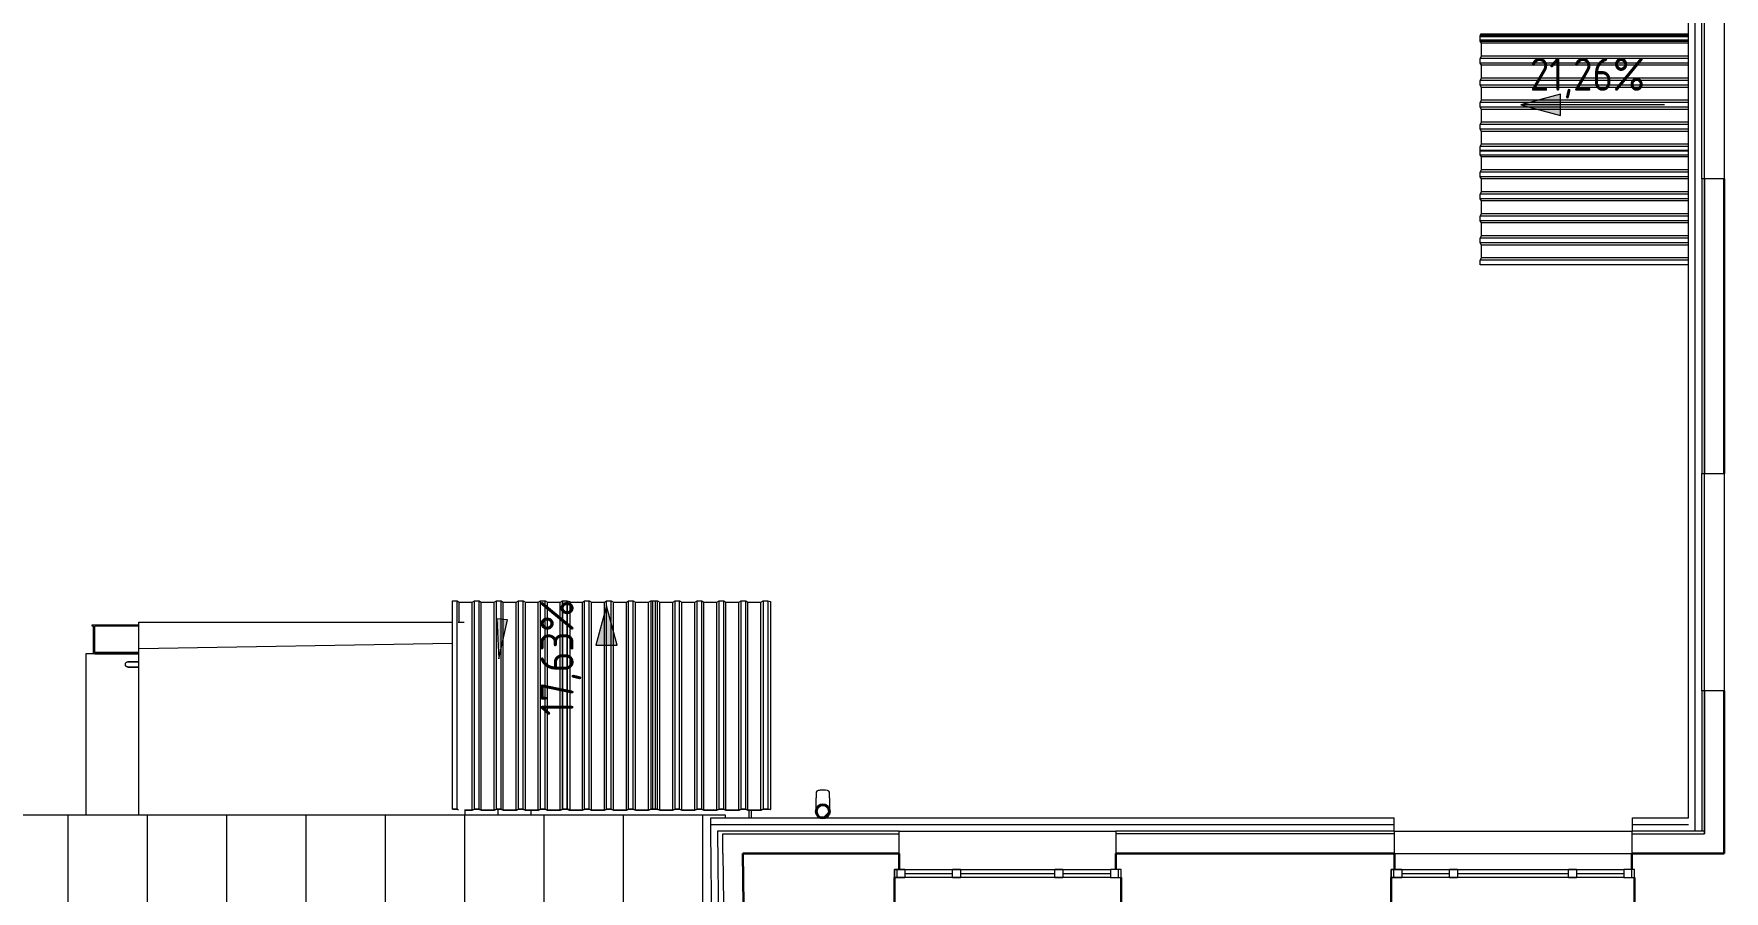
# Model space of a CAD drawing. Header units: millimetres. Extents: x -42533 to 645315, y 3457 to 82611.
# Drawn here: x 182982 to 195772, y 51862 to 58353 of the extents above; entities that cross this region are included whole.
import ezdxf

# ---------------------------------------------------------------- set-up
doc = ezdxf.new("R2010")
doc.units = ezdxf.units.MM
for name, color, linetype, lineweight in [('_ Окна', 7, 'Continuous', 9), ('Аннотация', 7, 'Continuous', 18), ('Крыша', 7, 'Continuous', 9), ('Крыша штриховка', 7, 'Continuous', 9), ('Лестницы', 7, 'Continuous', 9), ('Обобщенные модели', 7, 'Continuous', 18), ('Ограждение', 7, 'Continuous', 9), ('Окна', 7, 'Continuous', 9), ('Перекрытие', 7, 'Continuous', 18), ('Размеры', 7, 'Continuous', 9), ('Стены внутренние', 7, 'Continuous', 18), ('Стены наружные', 7, 'Continuous', 18), ('Стены несущие', 7, 'Continuous', 30), ('Стены отделка', 7, 'Continuous', 30), ('Стены штриховка', 7, 'Continuous', 9), ('ШТРИХОВКА', 252, 'Continuous', 15)]:
    doc.layers.add(name, color=color, linetype=linetype, lineweight=lineweight)
doc.layers.add('Линии', color=7, linetype='Continuous', lineweight=9, true_color=0x00a600)
doc.styles.add('GOST Common_1', font='GOST_Common.ttf', dxfattribs={"width": 0.9, "height": 250})

# ---------------------------------------------------------------- blocks, each defined once
blk = doc.blocks.new('План 2 этажа')
at = {"layer": 'Аннотация'}
blk.add_hatch(color=8, dxfattribs=at).paths.add_polyline_path([(36845.9, 22464.905), (36911.498, 22760.297), (36832.81, 22767.21)])
at = {"layer": 'Крыша штриховка'}
h = blk.add_hatch(dxfattribs=at)
h.set_pattern_fill('FP_9', color=8, style=0, pattern_type=2)
h.set_pattern_definition([(270, (842.4, -16860.6), (600, 4e-14), [])])
h.paths.add_polyline_path([(33323.741, 13727.567), (38561.401, 13727.567), (38561.401, 13870.523), (38536.457, 13870.23), (38450.578, 21210.018), (38450.578, 21260.018), (38561.401, 21260.018), (38561.401, 21280.018), (32084.069, 21280.018), (32132.058, 21244.23), (30695.26, 19317.578), (30795.993, 19317.578), (30775.173, 19257.578), (30650.515, 19257.578), (29869.541, 18211.892), (29870.689, 18210.718), (25704.645, 13743.182), (31635.996, 13727.567), (32964.784, 13727.567)])
h.paths.add_polyline_path([(11561.357, 13740.416), (11561.357, 13740.521), (11526.903, 13740.507)])
h.paths.add_polyline_path([(24101.353, 13747.403), (24081.951, 13775.515), (24089.825, 13775.515), (20054.748, 18104.105), (20056.478, 18105.419), (20054.748, 18104.416), (19974.307, 18230.272), (19576.179, 18230.272), (19104.572, 19591.027), (18087.478, 21182.333), (18240.312, 21280.018), (11501.357, 21280.018), (11501.357, 21221.225), (11611.357, 21221.225), (11611.357, 13801.225), (11561.357, 13801.225), (11561.357, 13780.416), (23901.782, 13747.928)])
h.paths.add_polyline_path([(33423.969, 13905.448), (33421.469, 13905.448), (33420.912, 13996.099), (33403.907, 13999.98), (33385.214, 14015.656), (33375.773, 14035.731), (33376.469, 14192.982), (33379.485, 14197.96), (33383.168, 14200.708), (33394.33, 14204.67), (33409.368, 14207.374), (33426.469, 14208.433), (33451.469, 14206.363), (33464.772, 14202.721), (33472.383, 14198.759), (33474.766, 14196.981), (33476.469, 14192.982), (33476.469, 14033.814), (33465.561, 14013.162), (33447.175, 13999.557), (33431.469, 13994.831), (33430.799, 13905.448), (33425.175, 13905.448)])
h.paths.add_polyline_path([(16661.357, 13905.448), (16656.357, 13905.448), (16655.8, 13996.099), (16638.795, 13999.98), (16620.102, 14015.656), (16610.661, 14035.731), (16611.357, 14192.982), (16614.373, 14197.96), (16618.056, 14200.708), (16629.218, 14204.67), (16644.256, 14207.374), (16661.357, 14208.433), (16686.357, 14206.363), (16699.66, 14202.721), (16707.271, 14198.759), (16709.654, 14196.981), (16711.357, 14192.982), (16711.357, 14033.814), (16700.449, 14013.162), (16682.063, 13999.557), (16666.357, 13994.831), (16665.688, 13905.448), (16662.651, 13905.448)])
at = {"layer": 'Обобщенные модели', "lineweight": 9}
h = blk.add_hatch(dxfattribs=at)
h.set_pattern_fill('FP_14', color=8, style=0, pattern_type=2)
h.set_pattern_definition([(45, (686.36, 338.7), (-106.066, 106.066), [])])
h.paths.add_polyline_path([(39298.212, 21260.018), (39319.906, 21264.969), (39337.303, 21278.843), (39346.958, 21298.892), (39346.958, 21321.144), (39337.303, 21341.192), (39319.906, 21355.066), (39298.212, 21360.018), (39276.518, 21355.066), (39259.12, 21341.192), (39249.465, 21321.144), (39249.465, 21298.892), (39259.12, 21278.843), (39277.896, 21264.654)])
at = {"layer": 'Размеры'}
for points in [[(44579.247, 26657.438), (44879.247, 26577.053), (44879.247, 26737.823)], [(37662.051, 22867.003), (37581.667, 22567.003), (37742.436, 22567.003)]]:
    blk.add_hatch(color=8, dxfattribs=at).paths.add_polyline_path(points)
at = {"layer": '_ Окна', "color": 8, "lineweight": 18}
for p, q in [((39839.579, 20810.018), (39839.579, 20870.018)), ((39839.579, 20870.018), (39919.579, 20870.018)), ((39919.579, 20870.018), (39919.579, 20810.018)), ((40279.579, 20810.018), (40279.579, 20870.018)), ((40279.579, 20870.018), (40339.579, 20870.018)), ((40339.579, 20870.018), (40339.579, 20810.018)), ((41054.579, 20810.018), (41054.579, 20870.018)), ((41054.579, 20870.018), (41114.579, 20870.018)), ((41114.579, 20870.018), (41114.579, 20810.018)), ((41474.579, 20870.018), (41474.579, 20810.018)), ((41554.579, 20870.018), (41474.579, 20870.018)), ((41554.579, 20810.018), (41554.579, 20870.018)), ((43599.577, 20810.018), (43599.577, 20870.018)), ((43599.577, 20870.018), (43679.577, 20870.018)), ((43679.577, 20870.018), (43679.577, 20810.018)), ((44039.577, 20810.018), (44039.577, 20870.018)), ((44039.577, 20870.018), (44099.577, 20870.018)), ((44099.577, 20870.018), (44099.577, 20810.018)), ((44939.577, 20810.018), (44939.577, 20870.018)), ((44939.577, 20870.018), (44999.577, 20870.018)), ((44999.577, 20870.018), (44999.577, 20810.018)), ((45359.577, 20870.018), (45359.577, 20810.018)), ((45439.577, 20870.018), (45359.577, 20870.018)), ((45439.577, 20810.018), (45439.577, 20870.018)), ((39919.579, 20810.018), (39839.579, 20810.018)), ((40339.579, 20810.018), (40279.579, 20810.018)), ((41114.579, 20810.018), (41054.579, 20810.018)), ((41474.579, 20810.018), (41554.579, 20810.018)), ((43679.577, 20810.018), (43599.577, 20810.018)), ((44099.577, 20810.018), (44039.577, 20810.018)), ((44999.577, 20810.018), (44939.577, 20810.018)), ((45359.577, 20810.018), (45439.577, 20810.018))]:
    blk.add_line(p, q, dxfattribs=at)
at = {"layer": '_ Окна', "color": 8}
for p, q in [((39859.579, 20810.018), (39859.579, 20870.018)), ((41534.579, 20810.018), (41534.579, 20870.018)), ((43619.577, 20810.018), (43619.577, 20870.018)), ((45419.577, 20810.018), (45419.577, 20870.018)), ((39919.579, 20840.018), (40279.579, 20840.018)), ((40339.579, 20840.018), (41054.579, 20840.018)), ((41114.579, 20840.018), (41474.579, 20840.018)), ((43679.577, 20840.018), (44039.577, 20840.018)), ((44099.577, 20840.018), (44939.577, 20840.018)), ((44999.577, 20840.018), (45359.577, 20840.018))]:
    blk.add_line(p, q, dxfattribs=at)
at = {"layer": 'Аннотация', "color": 8}
for p, q in [((36911.498, 22760.297), (36832.81, 22767.21)), ((36832.81, 22767.21), (36845.9, 22464.905)), ((36845.9, 22464.905), (36911.498, 22760.297))]:
    blk.add_line(p, q, dxfattribs=at)
at = {"layer": 'Крыша', "color": 8}
for p, q in [((38561.401, 21280.018), (32084.069, 21280.018)), ((38561.401, 21260.018), (38561.401, 21280.018))]:
    blk.add_line(p, q, dxfattribs=at)
at = {"layer": 'Лестницы', "color": 8}
for p, q in [((36840.728, 21280.018), (36840.728, 21326.971)), ((36840.728, 21280.018), (36840.728, 21326.971)), ((37090.728, 21280.018), (37090.728, 21318.549)), ((37090.728, 21280.018), (37090.728, 21318.549))]:
    blk.add_line(p, q, dxfattribs=at)
at = {"layer": 'Линии', "color": 8}
blk.add_line((34124.11, 22542.241), (36495.361, 22583.631), dxfattribs=at)
at = {"layer": 'Обобщенные модели', "color": 8}
for p, q in [((44271.958, 27182.338), (44274.039, 27185.846)), ((44271.958, 27147.338), (44271.958, 27182.338)), ((45848.211, 27182.338), (44271.958, 27182.338)), ((44271.958, 27140.838), (44271.958, 27175.838)), ((44271.958, 27175.838), (45848.211, 27175.838)), ((45848.211, 27147.338), (44271.958, 27147.338)), ((44282.042, 27123.838), (44271.958, 27140.838)), ((44271.958, 27140.838), (45848.211, 27140.838)), ((44274.039, 27185.846), (44276.116, 27195.838)), ((44276.116, 27195.838), (45848.211, 27195.838)), ((44282.042, 27026.138), (44282.042, 27123.838)), ((45848.211, 27123.838), (44282.042, 27123.838)), ((44271.958, 27009.138), (44282.042, 27026.138)), ((44271.958, 26974.138), (44271.958, 27009.138)), ((45848.211, 27009.138), (44271.958, 27009.138)), ((45848.211, 27026.138), (44282.042, 27026.138)), ((44282.042, 26957.138), (44271.958, 26974.138)), ((45848.211, 26974.138), (44271.958, 26974.138)), ((44271.958, 26842.438), (44282.042, 26859.438)), ((44282.042, 26859.438), (44282.042, 26957.138)), ((45848.211, 26957.138), (44282.042, 26957.138)), ((45848.211, 26859.438), (44282.042, 26859.438)), ((44271.958, 26807.438), (44271.958, 26842.438)), ((45848.211, 26842.438), (44271.958, 26842.438)), ((44282.042, 26790.438), (44271.958, 26807.438)), ((45848.211, 26807.438), (44271.958, 26807.438)), ((44282.042, 26692.738), (44282.042, 26790.438)), ((45848.211, 26790.438), (44282.042, 26790.438)), ((44271.958, 26675.738), (44282.042, 26692.738)), ((44271.958, 26640.738), (44271.958, 26675.738)), ((45848.211, 26675.738), (44271.958, 26675.738)), ((44282.042, 26623.738), (44271.958, 26640.738)), ((45848.211, 26640.738), (44271.958, 26640.738)), ((45848.211, 26692.738), (44282.042, 26692.738)), ((44282.042, 26526.038), (44282.042, 26623.738)), ((45848.211, 26623.738), (44282.042, 26623.738)), ((44271.958, 26509.038), (44282.042, 26526.038)), ((44271.958, 26474.038), (44271.958, 26509.038)), ((45848.211, 26509.038), (44271.958, 26509.038)), ((45848.211, 26526.038), (44282.042, 26526.038)), ((44282.042, 26457.038), (44271.958, 26474.038)), ((45848.211, 26474.038), (44271.958, 26474.038)), ((44271.958, 26342.338), (44282.042, 26359.338)), ((44282.042, 26359.338), (44282.042, 26457.038)), ((45848.211, 26457.038), (44282.042, 26457.038)), ((45848.211, 26359.338), (44282.042, 26359.338)), ((44271.958, 26307.338), (44271.958, 26342.338)), ((45848.211, 26342.338), (44271.958, 26342.338)), ((44271.958, 26280.838), (44271.958, 26315.838)), ((44271.958, 26315.838), (45848.211, 26315.838)), ((45848.211, 26307.338), (44271.958, 26307.338)), ((44282.042, 26263.838), (44271.958, 26280.838)), ((44271.958, 26280.838), (45848.211, 26280.838)), ((44282.042, 26166.138), (44282.042, 26263.838)), ((45848.211, 26263.838), (44282.042, 26263.838)), ((44271.958, 26149.138), (44282.042, 26166.138)), ((44271.958, 26114.138), (44271.958, 26149.138)), ((45848.211, 26149.138), (44271.958, 26149.138)), ((44282.042, 26097.138), (44271.958, 26114.138)), ((45848.211, 26114.138), (44271.958, 26114.138)), ((45848.211, 26166.138), (44282.042, 26166.138)), ((44282.042, 25999.438), (44282.042, 26097.138)), ((45848.211, 26097.138), (44282.042, 26097.138)), ((44271.958, 25982.438), (44282.042, 25999.438)), ((44271.958, 25947.438), (44271.958, 25982.438)), ((45848.211, 25982.438), (44271.958, 25982.438)), ((45848.211, 25999.438), (44282.042, 25999.438)), ((44282.042, 25930.438), (44271.958, 25947.438)), ((45848.211, 25947.438), (44271.958, 25947.438)), ((44282.042, 25832.738), (44282.042, 25930.438)), ((45848.211, 25930.438), (44282.042, 25930.438)), ((44271.958, 25815.738), (44282.042, 25832.738)), ((44271.958, 25780.738), (44271.958, 25815.738)), ((45848.211, 25815.738), (44271.958, 25815.738)), ((44282.042, 25763.738), (44271.958, 25780.738)), ((45848.211, 25780.738), (44271.958, 25780.738)), ((45848.211, 25832.738), (44282.042, 25832.738)), ((44282.042, 25666.038), (44282.042, 25763.738)), ((45848.211, 25763.738), (44282.042, 25763.738)), ((44271.958, 25649.038), (44282.042, 25666.038)), ((44271.958, 25614.038), (44271.958, 25649.038)), ((45848.211, 25649.038), (44271.958, 25649.038)), ((44282.042, 25597.038), (44271.958, 25614.038)), ((45848.211, 25614.038), (44271.958, 25614.038)), ((45848.211, 25666.038), (44282.042, 25666.038)), ((44282.042, 25499.338), (44282.042, 25597.038)), ((45848.211, 25597.038), (44282.042, 25597.038)), ((44271.958, 25482.338), (44282.042, 25499.338)), ((44271.958, 25447.338), (44271.958, 25482.338)), ((45848.211, 25482.338), (44271.958, 25482.338)), ((45848.211, 25499.338), (44282.042, 25499.338)), ((45848.211, 25447.338), (44271.958, 25447.338)), ((36495.361, 22902.663), (36530.361, 22902.663)), ((36495.361, 21326.971), (36495.361, 22902.663)), ((36530.361, 22902.663), (36547.361, 22894.241)), ((36530.361, 21326.971), (36530.361, 22902.663)), ((36547.361, 22894.241), (36645.061, 22894.241)), ((36547.361, 22742.821), (36547.361, 22894.241)), ((36645.061, 22894.241), (36662.061, 22902.663)), ((36645.061, 21318.549), (36645.061, 22894.241)), ((36662.061, 22902.663), (36697.061, 22902.663)), ((36662.061, 21326.971), (36662.061, 22902.663)), ((36697.061, 22902.663), (36714.061, 22894.241)), ((36697.061, 21326.971), (36697.061, 22902.663)), ((36714.061, 22894.241), (36811.761, 22894.241)), ((36714.061, 21318.549), (36714.061, 22894.241)), ((36811.761, 22894.241), (36828.761, 22902.663)), ((36811.761, 21318.549), (36811.761, 22894.241)), ((36828.761, 22902.663), (36863.761, 22902.663)), ((36828.761, 21326.971), (36828.761, 22902.663)), ((36863.761, 22902.663), (36880.761, 22894.241)), ((36863.761, 21326.971), (36863.761, 22902.663)), ((36880.761, 22894.241), (36978.461, 22894.241)), ((36880.761, 21318.549), (36880.761, 22894.241)), ((36978.461, 22894.241), (36995.461, 22902.663)), ((36978.461, 21318.549), (36978.461, 22894.241)), ((36995.461, 22902.663), (37030.461, 22902.663)), ((36995.461, 21326.971), (36995.461, 22902.663)), ((37030.461, 22902.663), (37047.461, 22894.241)), ((37030.461, 21326.971), (37030.461, 22902.663)), ((37047.461, 22894.241), (37145.161, 22894.241)), ((37047.461, 21318.549), (37047.461, 22894.241)), ((37145.161, 22894.241), (37162.161, 22902.663)), ((37145.161, 21318.549), (37145.161, 22894.241)), ((37162.161, 22902.663), (37197.161, 22902.663)), ((37162.161, 21326.971), (37162.161, 22902.663)), ((37162.161, 22902.663), (37197.161, 22902.663)), ((37162.161, 21326.971), (37162.161, 22902.663)), ((37197.161, 22902.663), (37214.161, 22894.241)), ((37197.161, 21326.971), (37197.161, 22902.663)), ((37197.161, 22902.663), (37214.161, 22894.241)), ((37197.161, 21326.971), (37197.161, 22902.663)), ((37214.161, 22894.241), (37311.861, 22894.241)), ((37214.161, 21318.549), (37214.161, 22894.241)), ((37214.161, 22894.241), (37311.861, 22894.241)), ((37214.161, 21318.549), (37214.161, 22894.241)), ((37311.861, 22894.241), (37328.861, 22902.663)), ((37311.861, 22894.241), (37328.861, 22902.663)), ((37311.861, 21318.549), (37311.861, 22894.241)), ((37311.861, 21318.549), (37311.861, 22894.241)), ((37328.861, 22902.663), (37363.861, 22902.663)), ((37328.861, 21326.971), (37328.861, 22902.663)), ((37328.861, 22902.663), (37363.861, 22902.663)), ((37328.861, 22902.663), (37328.861, 21326.971)), ((37363.861, 21326.971), (37363.861, 22902.663)), ((37363.861, 22902.663), (37383.861, 22899.19)), ((37363.861, 22902.663), (37363.861, 21326.971)), ((37383.861, 22899.19), (37383.861, 21323.498)), ((37383.861, 22894.241), (37478.561, 22894.241)), ((37478.561, 22894.241), (37495.561, 22902.663)), ((37478.561, 21318.549), (37478.561, 22894.241)), ((37495.561, 22902.663), (37530.561, 22902.663)), ((37495.561, 21326.971), (37495.561, 22902.663)), ((37530.561, 22902.663), (37547.561, 22894.241)), ((37530.561, 21326.971), (37530.561, 22902.663)), ((37547.561, 22894.241), (37645.261, 22894.241)), ((37547.561, 21318.549), (37547.561, 22894.241)), ((37645.261, 22894.241), (37662.261, 22902.663)), ((37645.261, 21318.549), (37645.261, 22894.241)), ((37662.261, 22902.663), (37697.261, 22902.663)), ((37662.261, 21326.971), (37662.261, 22902.663)), ((37697.261, 22902.663), (37714.261, 22894.241)), ((37697.261, 21326.971), (37697.261, 22902.663)), ((37714.261, 22894.241), (37811.961, 22894.241)), ((37714.261, 21318.549), (37714.261, 22894.241)), ((37811.961, 22894.241), (37828.961, 22902.663)), ((37811.961, 21318.549), (37811.961, 22894.241)), ((37828.961, 22902.663), (37863.961, 22902.663)), ((37828.961, 21326.971), (37828.961, 22902.663)), ((37863.961, 22902.663), (37880.961, 22894.241)), ((37863.961, 21326.971), (37863.961, 22902.663)), ((37880.961, 22894.241), (37978.661, 22894.241)), ((37880.961, 21318.549), (37880.961, 22894.241)), ((37978.661, 22894.241), (37995.661, 22902.663)), ((37978.661, 21318.549), (37978.661, 22894.241)), ((37995.661, 22902.663), (38030.661, 22902.663)), ((37995.661, 22902.663), (37995.661, 21326.971)), ((38013.161, 22902.663), (38048.161, 22902.663)), ((38013.161, 21326.971), (38013.161, 22902.663)), ((38030.661, 22902.663), (38030.661, 21326.971)), ((38048.161, 22902.663), (38065.161, 22894.241)), ((38048.161, 21326.971), (38048.161, 22902.663)), ((38065.161, 22894.241), (38162.861, 22894.241)), ((38065.161, 21318.549), (38065.161, 22894.241)), ((38162.861, 22894.241), (38179.861, 22902.663)), ((38162.861, 21318.549), (38162.861, 22894.241)), ((38179.861, 22902.663), (38214.861, 22902.663)), ((38179.861, 21326.971), (38179.861, 22902.663)), ((38214.861, 22902.663), (38231.861, 22894.241)), ((38214.861, 21326.971), (38214.861, 22902.663)), ((38231.861, 22894.241), (38329.561, 22894.241)), ((38231.861, 21318.549), (38231.861, 22894.241)), ((38329.561, 22894.241), (38346.561, 22902.663)), ((38329.561, 21318.549), (38329.561, 22894.241)), ((38346.561, 22902.663), (38381.561, 22902.663)), ((38346.561, 21326.971), (38346.561, 22902.663)), ((38381.561, 22902.663), (38398.561, 22894.241)), ((38381.561, 21326.971), (38381.561, 22902.663)), ((38398.561, 22894.241), (38496.261, 22894.241)), ((38398.561, 21318.549), (38398.561, 22894.241)), ((38496.261, 22894.241), (38513.261, 22902.663)), ((38496.261, 21318.549), (38496.261, 22894.241)), ((38513.261, 22902.663), (38548.261, 22902.663)), ((38513.261, 21326.971), (38513.261, 22902.663)), ((38548.261, 22902.663), (38565.261, 22894.241)), ((38548.261, 21326.971), (38548.261, 22902.663)), ((38565.261, 22894.241), (38662.961, 22894.241)), ((38565.261, 21318.549), (38565.261, 22894.241)), ((38662.961, 22894.241), (38679.961, 22902.663)), ((38662.961, 21318.549), (38662.961, 22894.241)), ((38679.961, 22902.663), (38714.961, 22902.663)), ((38679.961, 21326.971), (38679.961, 22902.663)), ((38714.961, 22902.663), (38731.961, 22894.241)), ((38714.961, 21326.971), (38714.961, 22902.663)), ((38731.961, 22894.241), (38829.661, 22894.241)), ((38731.961, 21318.549), (38731.961, 22894.241)), ((38829.661, 22894.241), (38846.661, 22902.663)), ((38829.661, 21318.549), (38829.661, 22894.241)), ((38846.661, 22902.663), (38881.661, 22902.663)), ((38846.661, 22902.663), (38846.661, 21326.971)), ((38881.661, 22902.663), (38901.661, 22899.19)), ((38881.661, 22902.663), (38881.661, 21326.971)), ((38901.661, 22899.19), (38901.661, 21323.498)), ((39248.212, 21456.169), (39248.212, 21413.665)), ((39348.212, 21413.665), (39348.212, 21456.169)), ((36530.361, 21326.971), (36495.361, 21326.971)), ((36495.361, 21326.971), (36495.361, 21326.71)), ((36495.361, 21326.71), (36529.297, 21326.71)), ((36529.297, 21326.71), (36538.103, 21322.348)), ((36539.987, 21322.202), (36530.361, 21326.971)), ((36645.061, 21318.549), (36587.163, 21318.549)), ((36590.527, 21318.288), (36646.125, 21318.288)), ((36662.061, 21326.971), (36645.061, 21318.549)), ((36646.125, 21318.288), (36663.125, 21326.71)), ((36697.061, 21326.971), (36662.061, 21326.971)), ((36663.125, 21326.71), (36695.997, 21326.71)), ((36695.997, 21326.71), (36712.997, 21318.288)), ((36714.061, 21318.549), (36697.061, 21326.971)), ((36712.997, 21318.288), (36812.825, 21318.288)), ((36811.761, 21318.549), (36714.061, 21318.549)), ((36828.761, 21326.971), (36811.761, 21318.549)), ((36812.825, 21318.288), (36829.825, 21326.71)), ((36863.761, 21326.971), (36828.761, 21326.971)), ((36829.825, 21326.71), (36862.697, 21326.71)), ((36862.697, 21326.71), (36879.697, 21318.288)), ((36880.761, 21318.549), (36863.761, 21326.971)), ((36879.697, 21318.288), (36979.525, 21318.288)), ((36978.461, 21318.549), (36880.761, 21318.549)), ((36995.461, 21326.971), (36978.461, 21318.549)), ((36979.525, 21318.288), (36996.525, 21326.71)), ((37030.461, 21326.971), (36995.461, 21326.971)), ((36996.525, 21326.71), (37029.397, 21326.71)), ((37029.397, 21326.71), (37046.397, 21318.288)), ((37047.461, 21318.549), (37030.461, 21326.971)), ((37046.397, 21318.288), (37146.225, 21318.288)), ((37145.161, 21318.549), (37047.461, 21318.549)), ((37162.161, 21326.971), (37145.161, 21318.549)), ((37146.225, 21318.288), (37163.225, 21326.71)), ((37197.161, 21326.971), (37162.161, 21326.971)), ((37162.161, 21326.971), (37162.161, 21326.71)), ((37197.161, 21326.971), (37162.161, 21326.971)), ((37162.161, 21326.71), (37196.097, 21326.71)), ((37163.225, 21326.71), (37196.097, 21326.71)), ((37196.097, 21326.71), (37213.097, 21318.288)), ((37196.097, 21326.71), (37213.097, 21318.288)), ((37214.161, 21318.549), (37197.161, 21326.971)), ((37214.161, 21318.549), (37197.161, 21326.971)), ((37213.097, 21318.288), (37312.925, 21318.288)), ((37213.097, 21318.288), (37312.925, 21318.288)), ((37311.861, 21318.549), (37214.161, 21318.549)), ((37311.861, 21318.549), (37214.161, 21318.549)), ((37328.861, 21326.971), (37311.861, 21318.549)), ((37328.861, 21326.971), (37311.861, 21318.549)), ((37312.925, 21318.288), (37329.925, 21326.71)), ((37312.925, 21318.288), (37329.925, 21326.71)), ((37363.861, 21326.971), (37328.861, 21326.971)), ((37363.861, 21326.971), (37328.861, 21326.971)), ((37329.925, 21326.71), (37362.797, 21326.71)), ((37329.925, 21326.71), (37363.24, 21326.71)), ((37362.797, 21326.71), (37379.797, 21318.288)), ((37363.24, 21326.71), (37382.8, 21323.314)), ((37380.861, 21318.549), (37363.861, 21326.971)), ((37383.861, 21323.498), (37363.861, 21326.971)), ((37379.797, 21318.288), (37479.625, 21318.288)), ((37380.861, 21318.549), (37380.861, 21323.65)), ((37478.561, 21318.549), (37380.861, 21318.549)), ((37382.8, 21323.314), (37383.861, 21323.498)), ((37495.561, 21326.971), (37478.561, 21318.549)), ((37479.625, 21318.288), (37496.625, 21326.71)), ((37530.561, 21326.971), (37495.561, 21326.971)), ((37496.625, 21326.71), (37529.497, 21326.71)), ((37529.497, 21326.71), (37546.497, 21318.288)), ((37547.561, 21318.549), (37530.561, 21326.971)), ((37546.497, 21318.288), (37646.325, 21318.288)), ((37645.261, 21318.549), (37547.561, 21318.549)), ((37662.261, 21326.971), (37645.261, 21318.549)), ((37646.325, 21318.288), (37663.325, 21326.71)), ((37697.261, 21326.971), (37662.261, 21326.971)), ((37663.325, 21326.71), (37696.197, 21326.71)), ((37696.197, 21326.71), (37713.197, 21318.288)), ((37714.261, 21318.549), (37697.261, 21326.971)), ((37713.197, 21318.288), (37813.025, 21318.288)), ((37811.961, 21318.549), (37714.261, 21318.549)), ((37828.961, 21326.971), (37811.961, 21318.549)), ((37813.025, 21318.288), (37830.025, 21326.71)), ((37863.961, 21326.971), (37828.961, 21326.971)), ((37830.025, 21326.71), (37862.897, 21326.71)), ((37862.897, 21326.71), (37879.897, 21318.288)), ((37880.961, 21318.549), (37863.961, 21326.971)), ((37879.897, 21318.288), (37979.725, 21318.288)), ((37978.661, 21318.549), (37880.961, 21318.549)), ((37995.661, 21326.971), (37978.661, 21318.549)), ((37979.725, 21318.288), (37996.725, 21326.71)), ((38030.661, 21326.971), (37995.661, 21326.971)), ((37996.725, 21326.71), (38030.04, 21326.71)), ((38048.161, 21326.971), (38013.161, 21326.971)), ((38013.161, 21326.971), (38013.161, 21326.71)), ((38013.161, 21326.71), (38047.097, 21326.71)), ((38030.04, 21326.71), (38049.6, 21323.314)), ((38050.661, 21323.498), (38030.661, 21326.971)), ((38047.097, 21326.71), (38064.097, 21318.288)), ((38065.161, 21318.549), (38048.161, 21326.971)), ((38049.6, 21323.314), (38050.661, 21323.498)), ((38050.661, 21325.1), (38050.661, 21323.498)), ((38064.097, 21318.288), (38163.925, 21318.288)), ((38162.861, 21318.549), (38065.161, 21318.549)), ((38179.861, 21326.971), (38162.861, 21318.549)), ((38163.925, 21318.288), (38180.925, 21326.71)), ((38214.861, 21326.971), (38179.861, 21326.971)), ((38180.925, 21326.71), (38213.797, 21326.71)), ((38213.797, 21326.71), (38230.797, 21318.288)), ((38231.861, 21318.549), (38214.861, 21326.971)), ((38230.797, 21318.288), (38330.625, 21318.288)), ((38329.561, 21318.549), (38231.861, 21318.549)), ((38346.561, 21326.971), (38329.561, 21318.549)), ((38330.625, 21318.288), (38347.625, 21326.71)), ((38381.561, 21326.971), (38346.561, 21326.971)), ((38347.625, 21326.71), (38380.497, 21326.71)), ((38380.497, 21326.71), (38397.497, 21318.288)), ((38398.561, 21318.549), (38381.561, 21326.971)), ((38397.497, 21318.288), (38497.325, 21318.288)), ((38496.261, 21318.549), (38398.561, 21318.549)), ((38513.261, 21326.971), (38496.261, 21318.549)), ((38497.325, 21318.288), (38514.325, 21326.71)), ((38548.261, 21326.971), (38513.261, 21326.971)), ((38514.325, 21326.71), (38547.197, 21326.71)), ((38547.197, 21326.71), (38564.197, 21318.288)), ((38565.261, 21318.549), (38548.261, 21326.971)), ((38564.197, 21318.288), (38664.025, 21318.288)), ((38662.961, 21318.549), (38565.261, 21318.549)), ((38679.961, 21326.971), (38662.961, 21318.549)), ((38664.025, 21318.288), (38681.025, 21326.71)), ((38714.961, 21326.971), (38679.961, 21326.971)), ((38681.025, 21326.71), (38713.897, 21326.71)), ((38713.897, 21326.71), (38730.897, 21318.288)), ((38731.961, 21318.549), (38714.961, 21326.971)), ((38730.897, 21318.288), (38830.725, 21318.288)), ((38829.661, 21318.549), (38731.961, 21318.549)), ((38846.661, 21326.971), (38829.661, 21318.549)), ((38830.725, 21318.288), (38847.725, 21326.71)), ((38881.661, 21326.971), (38846.661, 21326.971)), ((38847.725, 21326.71), (38881.04, 21326.71)), ((38881.04, 21326.71), (38900.6, 21323.314)), ((38901.661, 21323.498), (38881.661, 21326.971)), ((38900.6, 21323.314), (38901.661, 21323.498))]:
    blk.add_line(p, q, dxfattribs=at)
at = {"layer": 'Обобщенные модели', "color": 8, "flags": 128}
for points in [[(39248.212, 21323.034), (39248.212, 21324.305), (39248.212, 21326.968), (39248.212, 21329.845), (39248.212, 21332.929), (39248.212, 21336.217), (39248.212, 21339.703), (39248.212, 21343.382), (39248.212, 21347.247), (39248.212, 21351.292), (39248.212, 21355.512), (39248.212, 21359.898), (39248.212, 21364.445), (39248.212, 21369.145), (39248.212, 21373.99), (39248.212, 21378.972), (39248.212, 21384.085), (39248.212, 21389.318), (39248.212, 21394.665), (39248.212, 21400.117), (39248.212, 21405.664), (39248.212, 21411.298), (39248.212, 21413.665)], [(39348.212, 21413.665), (39348.212, 21407.997), (39348.212, 21402.413), (39348.212, 21396.92), (39348.212, 21391.529), (39348.212, 21386.247), (39348.212, 21381.083), (39348.212, 21376.046), (39348.212, 21371.143), (39348.212, 21366.381), (39348.212, 21361.77), (39348.212, 21357.316), (39348.212, 21353.026), (39348.212, 21348.908), (39348.212, 21344.967), (39348.212, 21341.21), (39348.212, 21337.643), (39348.212, 21334.272), (39348.212, 21331.103), (39348.212, 21328.139), (39348.212, 21325.387), (39348.212, 21323.034)]]:
    blk.add_lwpolyline(points, dxfattribs=at)
at = {"layer": 'Обобщенные модели', "color": 8}
for start, end in [(90, 260.0131305), (279.9868695, 90)]:
    blk.add_arc((39298.212, 21310.018), 52, start, end, dxfattribs=at)
at = {"layer": 'Обобщенные модели', "color": 8, "lineweight": 40}
for start, end in [(90, 270), (270, 90)]:
    blk.add_arc((39298.212, 21310.018), 50, start, end, dxfattribs=at)
at = {"layer": 'Обобщенные модели', "color": 8}
for start_param, end_param in [(4.71238898, 6.283185307), (3.141592654, 4.71238898)]:
    blk.add_ellipse((39298.212, 21456.169), major_axis=(-50, 0), ratio=0.309016994, start_param=start_param, end_param=end_param, dxfattribs=at)
at = {"layer": 'Ограждение', "color": 8}
for p, q in [((38740.376, 21260.018), (38740.376, 21318.313)), ((38740.728, 21260.018), (38740.728, 21318.314)), ((38756.728, 21318.549), (38756.728, 21260.018))]:
    blk.add_line(p, q, dxfattribs=at)
at = {"layer": 'Ограждение', "color": 8, "flags": 128}
for points in [[(34020.728, 22422.241), (34020.744, 22423.04), (34020.792, 22423.839), (34020.872, 22424.635), (34020.984, 22425.427), (34021.127, 22426.214), (34021.302, 22426.995), (34021.507, 22427.768), (34021.744, 22428.532), (34022.01, 22429.286), (34022.307, 22430.029), (34022.633, 22430.759), (34022.988, 22431.476), (34023.372, 22432.178), (34023.783, 22432.864), (34024.222, 22433.534), (34024.686, 22434.185), (34025.177, 22434.817), (34025.692, 22435.428), (34026.232, 22436.019), (34026.794, 22436.588), (34027.379, 22437.134), (34027.985, 22437.655), (34028.612, 22438.153), (34029.258, 22438.625), (34029.922, 22439.07), (34030.604, 22439.489), (34031.302, 22439.88), (34032.015, 22440.243), (34032.741, 22440.577), (34033.481, 22440.881), (34034.232, 22441.156), (34034.994, 22441.401), (34035.765, 22441.615), (34036.543, 22441.798), (34037.329, 22441.95), (34038.12, 22442.07), (34038.915, 22442.158), (34039.713, 22442.215), (34040.512, 22442.24), (34040.728, 22442.241)], [(34040.728, 22402.241), (34039.928, 22402.257), (34039.13, 22402.305), (34038.334, 22402.385), (34037.542, 22402.496), (34036.755, 22402.639), (34035.974, 22402.814), (34035.201, 22403.02), (34034.437, 22403.256), (34033.683, 22403.523), (34032.94, 22403.819), (34032.209, 22404.146), (34031.493, 22404.501), (34030.791, 22404.884), (34030.105, 22405.296), (34029.435, 22405.734), (34028.784, 22406.199), (34028.152, 22406.689), (34027.541, 22407.205), (34026.95, 22407.744), (34026.381, 22408.307), (34025.835, 22408.891), (34025.313, 22409.498), (34024.816, 22410.124), (34024.344, 22410.77), (34023.899, 22411.435), (34023.48, 22412.116), (34023.089, 22412.814), (34022.726, 22413.527), (34022.392, 22414.254), (34022.087, 22414.994), (34021.813, 22415.745), (34021.568, 22416.506), (34021.354, 22417.277), (34021.171, 22418.056), (34021.019, 22418.841), (34020.899, 22419.632), (34020.811, 22420.427), (34020.754, 22421.225), (34020.729, 22422.025), (34020.728, 22422.241)], [(34124.11, 22442.241), (34120.861, 22442.241), (34116.958, 22442.241), (34113.093, 22442.241), (34109.272, 22442.241), (34105.501, 22442.241), (34101.786, 22442.241), (34098.134, 22442.241), (34094.55, 22442.241), (34091.04, 22442.241), (34087.61, 22442.241), (34084.264, 22442.241), (34081.009, 22442.241), (34077.849, 22442.241), (34074.79, 22442.241), (34071.836, 22442.241), (34068.993, 22442.241), (34066.264, 22442.241), (34063.654, 22442.241), (34061.168, 22442.241), (34058.809, 22442.241), (34056.581, 22442.241), (34054.488, 22442.241), (34052.532, 22442.241), (34050.718, 22442.241), (34049.048, 22442.241), (34047.524, 22442.241), (34046.15, 22442.241), (34044.927, 22442.241), (34043.857, 22442.241), (34042.942, 22442.241), (34042.183, 22442.241), (34041.582, 22442.241), (34041.14, 22442.241), (34040.857, 22442.241), (34040.734, 22442.241), (34040.728, 22442.241)], [(34040.728, 22442.241), (34040.808, 22442.241), (34041.048, 22442.241), (34041.447, 22442.241), (34042.006, 22442.241), (34042.722, 22442.241), (34043.594, 22442.241), (34044.623, 22442.241), (34045.805, 22442.241), (34047.139, 22442.241), (34048.622, 22442.241), (34050.253, 22442.241), (34052.029, 22442.241), (34053.946, 22442.241), (34056.003, 22442.241), (34058.195, 22442.241), (34060.519, 22442.241), (34062.971, 22442.241), (34065.548, 22442.241), (34068.245, 22442.241), (34071.058, 22442.241), (34073.982, 22442.241), (34077.013, 22442.241), (34080.146, 22442.241), (34083.376, 22442.241), (34086.698, 22442.241), (34090.106, 22442.241), (34093.595, 22442.241), (34097.16, 22442.241), (34100.794, 22442.241), (34104.492, 22442.241), (34108.249, 22442.241), (34112.057, 22442.241), (34115.911, 22442.241), (34119.804, 22442.241), (34123.732, 22442.241)], [(34124.11, 22402.241), (34120.861, 22402.241), (34116.958, 22402.241), (34113.093, 22402.241), (34109.272, 22402.241), (34105.501, 22402.241), (34101.786, 22402.241), (34098.134, 22402.241), (34094.55, 22402.241), (34091.04, 22402.241), (34087.61, 22402.241), (34084.264, 22402.241), (34081.009, 22402.241), (34077.849, 22402.241), (34074.79, 22402.241), (34071.836, 22402.241), (34068.993, 22402.241), (34066.264, 22402.241), (34063.654, 22402.241), (34061.168, 22402.241), (34058.809, 22402.241), (34056.581, 22402.241), (34054.488, 22402.241), (34052.532, 22402.241), (34050.718, 22402.241), (34049.048, 22402.241), (34047.524, 22402.241), (34046.15, 22402.241), (34044.927, 22402.241), (34043.857, 22402.241), (34042.942, 22402.241), (34042.183, 22402.241), (34041.582, 22402.241), (34041.14, 22402.241), (34040.857, 22402.241), (34040.734, 22402.241), (34040.728, 22402.241)], [(34040.728, 22402.241), (34040.808, 22402.241), (34041.048, 22402.241), (34041.447, 22402.241), (34042.006, 22402.241), (34042.722, 22402.241), (34043.594, 22402.241), (34044.623, 22402.241), (34045.805, 22402.241), (34047.139, 22402.241), (34048.622, 22402.241), (34050.253, 22402.241), (34052.029, 22402.241), (34053.946, 22402.241), (34056.003, 22402.241), (34058.195, 22402.241), (34060.519, 22402.241), (34062.971, 22402.241), (34065.548, 22402.241), (34068.245, 22402.241), (34071.058, 22402.241), (34073.982, 22402.241), (34077.013, 22402.241), (34080.146, 22402.241), (34083.376, 22402.241), (34086.698, 22402.241), (34090.106, 22402.241), (34093.595, 22402.241), (34097.16, 22402.241), (34100.794, 22402.241), (34104.492, 22402.241), (34108.249, 22402.241), (34112.057, 22402.241), (34115.911, 22402.241), (34119.804, 22402.241), (34123.732, 22402.241)]]:
    blk.add_lwpolyline(points, dxfattribs=at)
at = {"layer": 'Окна', "color": 8}
for p, q in [((39839.579, 20870.018), (39839.579, 20810.018)), ((39919.579, 20870.018), (39839.579, 20870.018)), ((39919.579, 20870.018), (40279.579, 20870.018)), ((40339.579, 20870.018), (40279.579, 20870.018)), ((40339.579, 20870.018), (41054.579, 20870.018)), ((41114.579, 20870.018), (41054.579, 20870.018)), ((41114.579, 20870.018), (41474.579, 20870.018)), ((41554.579, 20870.018), (41474.579, 20870.018)), ((41554.579, 20810.018), (41554.579, 20870.018)), ((43599.577, 20870.018), (43599.577, 20810.018)), ((43679.577, 20870.018), (43599.577, 20870.018)), ((43679.577, 20870.018), (44039.577, 20870.018)), ((44099.577, 20870.018), (44039.577, 20870.018)), ((44099.577, 20870.018), (44939.577, 20870.018)), ((44999.577, 20870.018), (44939.577, 20870.018)), ((44999.577, 20870.018), (45359.577, 20870.018)), ((45439.577, 20870.018), (45359.577, 20870.018)), ((45439.577, 20810.018), (45439.577, 20870.018)), ((39839.579, 20810.018), (39919.579, 20810.018)), ((40279.579, 20810.018), (39919.579, 20810.018)), ((40279.579, 20810.018), (40339.579, 20810.018)), ((41054.579, 20810.018), (40339.579, 20810.018)), ((41054.579, 20810.018), (41114.579, 20810.018)), ((41474.579, 20810.018), (41114.579, 20810.018)), ((41474.579, 20810.018), (41554.579, 20810.018)), ((43599.577, 20810.018), (43679.577, 20810.018)), ((44039.577, 20810.018), (43679.577, 20810.018)), ((44039.577, 20810.018), (44099.577, 20810.018)), ((44939.577, 20810.018), (44099.577, 20810.018)), ((44939.577, 20810.018), (44999.577, 20810.018)), ((45359.577, 20810.018), (44999.577, 20810.018)), ((45359.577, 20810.018), (45439.577, 20810.018))]:
    blk.add_line(p, q, dxfattribs=at)
at = {"layer": 'Перекрытие', "color": 8}
for p, q in [((34124.11, 22742.821), (36495.361, 22742.821)), ((34124.11, 21280.018), (34124.11, 22742.821)), ((36539.96, 22742.821), (36585.549, 22742.821)), ((33720.728, 22502.241), (33720.728, 21280.018)), ((33780.728, 22502.241), (33720.728, 22502.241)), ((36590.728, 21318.549), (36590.728, 21280.018))]:
    blk.add_line(p, q, dxfattribs=at)
at = {"layer": 'Размеры', "color": 8}
for p, q in [((44879.247, 26737.823), (44579.247, 26657.438)), ((44879.247, 26577.053), (44879.247, 26737.823)), ((44579.247, 26657.438), (44879.247, 26577.053)), ((37662.051, 22867.003), (37581.667, 22567.003)), ((37742.436, 22567.003), (37662.051, 22867.003)), ((37581.667, 22567.003), (37742.436, 22567.003))]:
    blk.add_line(p, q, dxfattribs=at)
at = {"layer": 'Размеры', "color": 8, "lineweight": 20}
for p, q in [((45666.122, 26657.438), (44579.247, 26657.438)), ((37662.051, 22217.332), (37662.051, 22867.003))]:
    blk.add_line(p, q, dxfattribs=at)
at = {"layer": 'Стены внутренние', "color": 8}
for p, q in [((33790.728, 22512.241), (33790.728, 22712.241)), ((34124.11, 22512.241), (33790.728, 22512.241)), ((43624.577, 20990.018), (45419.577, 20990.018))]:
    blk.add_line(p, q, dxfattribs=at)
at = {"layer": 'Стены наружные', "color": 8}
for p, q in [((45848.211, 21260.018), (45848.211, 28334.599)), ((45898.211, 21160.018), (45898.211, 28338.711)), ((45948.211, 26097.241), (45948.211, 27752.241)), ((45968.211, 26098.241), (45968.211, 27752.241)), ((46118.211, 27752.241), (46118.211, 26098.241)), ((45948.211, 22222.241), (45948.211, 23867.241)), ((45968.211, 22223.241), (45968.211, 23867.241)), ((46118.211, 23867.241), (46118.211, 22223.241)), ((33770.728, 22722.241), (34124.11, 22722.241)), ((33770.728, 22712.241), (33770.728, 22722.241)), ((33780.728, 22712.241), (33770.728, 22712.241)), ((33780.728, 22502.241), (33780.728, 22712.241)), ((34124.11, 22712.241), (33790.728, 22712.241)), ((33790.728, 22512.241), (33790.728, 22510.018)), ((33790.728, 22502.241), (33780.728, 22502.241)), ((33790.728, 22510.018), (34124.11, 22510.018)), ((33790.728, 22500.018), (33790.728, 22502.241)), ((34124.11, 22500.018), (33790.728, 22500.018)), ((38450.578, 21160.018), (38450.578, 21260.018)), ((38450.578, 21260.018), (43620.577, 21260.018)), ((43620.577, 21160.018), (43620.577, 21260.018)), ((45425.577, 21160.018), (45425.577, 21260.018)), ((45425.577, 21260.018), (45848.211, 21260.018)), ((38450.578, 21210.018), (43620.577, 21210.018)), ((38536.457, 13870.23), (38450.578, 21160.018)), ((39874.579, 21160.018), (41514.579, 21160.018)), ((43620.577, 21161.018), (45425.577, 21161.018)), ((43624.577, 21161.018), (43624.577, 21160.018)), ((43624.577, 21160.018), (45419.577, 21160.018)), ((45419.577, 21161.018), (45419.577, 21160.018)), ((45425.577, 21210.018), (45848.211, 21210.018))]:
    blk.add_line(p, q, dxfattribs=at)
at = {"layer": 'Стены несущие', "color": 8}
for p, q in [((46118.211, 23868.241), (46118.211, 26097.241)), ((46118.211, 20990.018), (46118.211, 22222.241)), ((38692.597, 20990.018), (38766.235, 14739.313)), ((38692.597, 20990.018), (39874.579, 20990.018)), ((39874.579, 20870.018), (39874.579, 20990.018)), ((43624.577, 20990.018), (41514.579, 20990.018)), ((41514.579, 20990.018), (41514.579, 20870.018)), ((43624.577, 20870.018), (43624.577, 20990.018)), ((45419.577, 20990.018), (46118.211, 20990.018)), ((45419.577, 20990.018), (45419.577, 20870.018)), ((39839.579, 20430.018), (39839.579, 20810.018)), ((41554.579, 20810.018), (41554.579, 20430.018)), ((43599.577, 20430.018), (43599.577, 20810.018)), ((45439.577, 20810.018), (45439.577, 20430.018))]:
    blk.add_line(p, q, dxfattribs=at)
at = {"layer": 'Стены отделка', "color": 8, "lineweight": 9}
for p, q in [((45968.211, 26097.241), (45948.211, 26097.241)), ((45948.211, 26097.241), (45948.211, 23867.241)), ((46118.211, 26097.241), (45968.211, 26097.241)), ((45948.211, 23867.241), (45968.211, 23867.241)), ((45968.211, 23868.241), (45968.211, 23867.241)), ((45968.211, 23867.241), (46118.211, 23867.241)), ((46118.211, 23867.241), (46118.211, 23868.241)), ((45968.211, 22222.241), (45948.211, 22222.241)), ((45948.211, 22222.241), (45948.211, 21160.018)), ((46118.211, 22222.241), (45968.211, 22222.241)), ((39874.579, 21160.018), (38500.581, 21160.018)), ((38500.581, 21160.018), (38576.248, 14737.075)), ((38542.587, 20990.018), (38540.82, 21140.018)), ((39874.579, 20990.018), (39874.579, 21160.018)), ((43624.577, 21160.018), (41514.579, 21160.018)), ((41514.579, 21160.018), (41514.579, 20990.018)), ((41515.579, 21140.018), (41514.579, 21140.018)), ((43624.577, 21140.018), (43620.577, 21140.018)), ((43624.577, 20990.018), (43624.577, 21160.018)), ((45968.211, 21160.018), (45419.577, 21160.018)), ((45419.577, 21160.018), (45419.577, 20990.018)), ((45425.577, 21140.018), (45419.577, 21140.018)), ((45968.211, 21140.018), (45968.211, 21160.018)), ((45968.211, 21160.018), (45968.211, 21140.018)), ((38766.235, 14739.313), (38692.597, 20990.018)), ((38692.597, 20990.018), (38692.597, 20990.018))]:
    blk.add_line(p, q, dxfattribs=at)
at = {"layer": 'Стены штриховка', "color": 8}
for p, q in [((45968.211, 23867.241), (45968.211, 26097.241)), ((45968.211, 26097.241), (45968.211, 23868.241)), ((45968.211, 21160.018), (45968.211, 22222.241)), ((45968.211, 22222.241), (45968.211, 21160.018)), ((38540.82, 21140.018), (39874.579, 21140.018)), ((43620.577, 21140.018), (41515.579, 21140.018)), ((45425.577, 21140.018), (45968.211, 21140.018)), ((38542.587, 20990.018), (38616.234, 14738.546))]:
    blk.add_line(p, q, dxfattribs=at)
at = {"layer": 'Размеры', "color": 8, "style": 'GOST Common_1', "width": 0.9}
for s, rotation, p in [('21,26%%%', 360, (44647.623, 26764.145)), ('17,63%%%', 90, (37412.454, 22032.861))]:
    blk.add_text(s, height=250, rotation=rotation, dxfattribs=at).set_placement(p)

msp = doc.modelspace()

# ---------------------------------------------------------------- block references
at = {"layer": 'ШТРИХОВКА'}
msp.add_blockref('План 2 этажа', (149653.4, 31156.8), dxfattribs=at)

doc.saveas('drawing.dxf')
